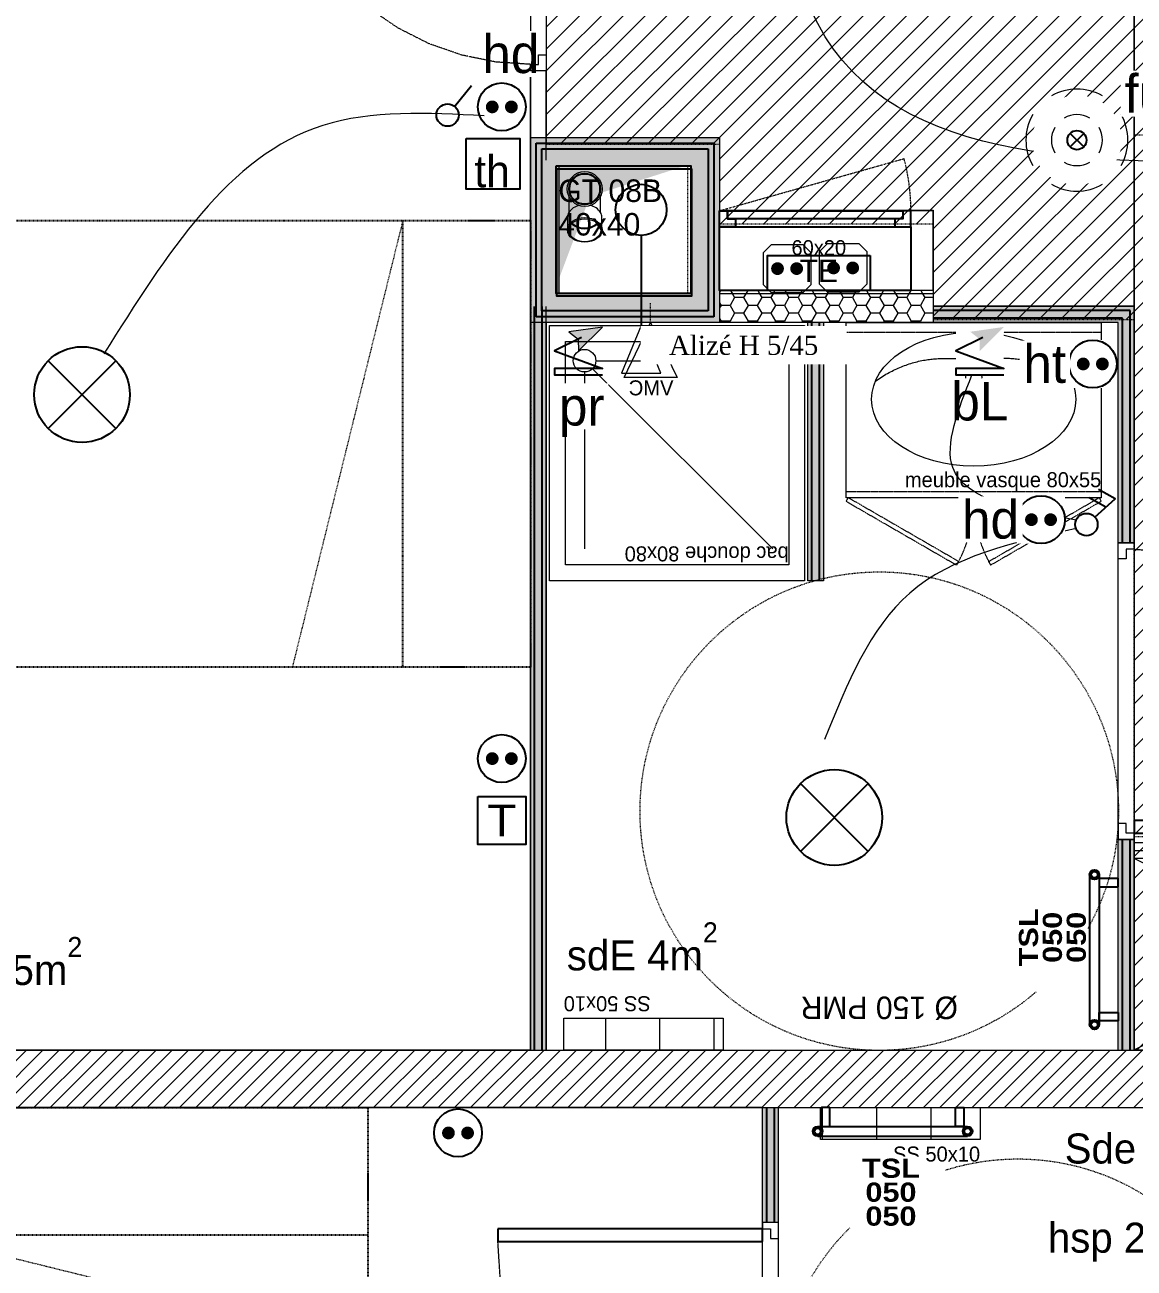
# Model space of a CAD drawing. Header units: centimetres. Extents: x 2191 to 12545, y -680 to 18662.
# Drawn here: x 7943.9 to 8291.7, y 8823.2 to 9212.9 of the extents above; entities that cross this region are included whole.
import ezdxf

# ---------------------------------------------------------------- set-up
doc = ezdxf.new("R2010")
doc.units = ezdxf.units.CM
for name, pattern in [('ISO-03', [1.5, 0.6, -0.9]), ('Style de ligne -1', [0.41664, 0.20828, -0.20836]), ('Style de ligne -11', [0.347222, 0.20828, -0.138942]), ('Style de ligne -13', [0.147638, 0.098425, -0.049213]), ('Style de ligne -18', [0.164042, 0.054681, -0.109361]), ('Style de ligne -5', [0.20828, 0.069425, -0.138855]), ('VW-01', [0.41656, 0.20828, -0.20828])]:
    doc.linetypes.add(name, pattern=pattern)
for name, color, linetype in [('B BATI-équipement-sanitaires', 252, 'Continuous'), ('B faience', 252, 'Style de ligne -11'), ('B Faux plafonds', 252, 'Continuous'), ('B Faux plafonds_Hatch', 252, 'Continuous'), ('B GÈnÈral_Hatch', 252, 'Continuous'), ('B Général', 252, 'Continuous'), ('C ANNOTATIONS-PMR', 252, 'Style de ligne -5'), ('C ANNOTATIONS-prestations', 252, 'Continuous'), ('C ANNOTATIONS-texte', 252, 'Continuous'), ('C ANNOTATIONS-textes-numérotation gaine', 252, 'ISO-03'), ('D SURFACES-shab', 252, 'Continuous'), ('F REMPLISSAGE-TE', 252, 'Continuous'), ('F REMPLISSAGE-TE_Hatch', 252, 'Continuous'), ('F REMPLISSAGE-vert clair', 252, 'Continuous'), ('F REMPLISSAGE-vert foncé', 252, 'Continuous'), ('prlm-CHAUFF-CONV', 20, 'Continuous'), ('prlm-EAU-CHU', 42, 'Continuous'), ('prlm-EAU-EUEV', 25, 'Continuous'), ('prlm-GT', 242, 'Continuous'), ('prlm-VMC', 93, 'Continuous')]:
    doc.layers.add(name, color=color, linetype=linetype)
for name, color, linetype, lineweight in [('F REMPLISSAGE-vert clair_Hatch', 7, 'Continuous', 5), ('F REMPLISSAGE-vert foncÈ_Hatch', 7, 'Continuous', 5), ('prlm-ELEC-CFA', 1, 'Continuous', 25), ('prlm-ELEC-CFO', 1, 'Continuous', 25), ('prlm-ELEC-SSI', 6, 'Continuous', 25)]:
    doc.layers.add(name, color=color, linetype=linetype, lineweight=lineweight)
doc.styles.add('Eurostile', font='Eurosti.TTF')
doc.styles.add('Eurostile (italic)', font='Eurostib.TTF')
doc.styles.add('prlm-chauff-rad', font='ariblk.ttf', dxfattribs={"height": 12})
doc.styles.add('prlm-elec-cfo', font='comic.ttf', dxfattribs={"height": 12})
doc.styles.add('prlm-elec-ssi', font='comic.ttf', dxfattribs={"height": 12})
doc.styles.add('prlm-vmc', font='pala.ttf', dxfattribs={"height": 14})
doc.styles.get("Standard").update_dxf_attribs({"font": 'isocp.shx', "height": 15})
pattern_1 = [(180, (8224.6474, 9370.9794), (-4.261364, -2.4603), [2.84091, -5.68182]), (300, (8224.6474, 9370.9794), (4.261364, -2.4603), [2.84091, -5.68182]), (240, (8221.8065, 9366.0588), (-9e-09, -4.9206), [2.84091, -5.68182])]

# ---------------------------------------------------------------- blocks, each defined once
blk = doc.blocks.new('Groupe-151-1')
at = {"layer": 'B Général', "color": 7, "linetype": 'VW-01', "lineweight": 5, "flags": 128}
blk.add_lwpolyline([(8742.48, 4359.56), (8782.79, 4359.56), (8782.79, 4319.59), (8742.48, 4319.59)], close=True, dxfattribs=at)
at = {"layer": 'C ANNOTATIONS-textes-numérotation gaine', "color": 7, "insert": (8742.24, 4355.39), "char_height": 7.059, "width": 56.9358, "attachment_point": 1, "line_spacing_factor": 0.894142, "style": 'Eurostile'}
blk.add_mtext('GT 08B\\P40x40', dxfattribs=at)
blk = doc.blocks.new('xi.eu')
at = {"layer": 'prlm-EAU-EUEV', "linetype": 'ByBlock', "lineweight": -2}
h = blk.add_hatch(color=0, dxfattribs=at)
edge = h.paths.add_edge_path()
edge.add_arc((0, 0), 5, 0, 360)
at = {"layer": 'prlm-EAU-EUEV', "color": 0, "linetype": 'ByBlock', "lineweight": 5}
blk.add_circle((0, 0), 5, dxfattribs=at)
blk = doc.blocks.new('xi.be')
at = {"layer": 'prlm-VMC', "color": 0, "linetype": 'ByBlock', "lineweight": 5, "flags": 128}
blk.add_lwpolyline([(-6.17, -15), (6.17, -15), (0, 0)], close=True, dxfattribs=at)
at = {"layer": 'prlm-VMC', "color": 0, "linetype": 'ByBlock', "lineweight": 5}
blk.add_solid([(0, -1), (5.17, -14), (-5.17, -14), (0, -1)], dxfattribs=at)
blk = doc.blocks.new('xi.cee1')
at = {"layer": 'prlm-EAU-CHU', "color": 0, "lineweight": 13}
for p, q in [((7.43, 5), (2.17, 5)), ((12.09, 5.34), (8.77, 5.34)), ((2.17, -5), (7.43, -5)), ((8.77, -5.34), (12.09, -5.34))]:
    blk.add_line(p, q, dxfattribs=at)
for radius in [5.45, 4.69]:
    blk.add_circle((0, 0), radius, dxfattribs=at)
for centre, radius, start, end in [((10.09, 0.78), 4.99, 122.4397, 169.5051), ((8.79, 2.49), 2.86, 90.508, 118.9381), ((6.35, 0), 5.87, 317.8112, 42.1667), ((6.14, 0), 6.3, 318.9248, 41.0752), ((10.09, -0.78), 4.99, 190.4949, 237.5603), ((8.79, -2.49), 2.86, 241.0619, 269.492)]:
    blk.add_arc(centre, radius, start, end, dxfattribs=at)
for centre, major_axis, ratio in [((12.84, 0), (0, -5.44), 0.708306), ((12.94, 0), (0, -5.05), 0.707331)]:
    blk.add_ellipse(centre, major_axis=major_axis, ratio=ratio, dxfattribs=at)
blk = doc.blocks.new('xi.PC')
at = {"color": 0, "lineweight": 5}
blk.add_wipeout([(-7.5, -7.5), (7.5, -7.5), (7.5, 7.5), (-7.5, 7.5)], dxfattribs=at).dxf.layer = 'prlm-ELEC-CFO'
at = {"layer": 'prlm-ELEC-CFO', "color": 0, "linetype": 'ByBlock', "lineweight": 5, "const_width": 2}
for points in [[(-4, 0, 1), (-2, 0, 1)], [(2, 0, 1), (4, 0, 1)]]:
    blk.add_lwpolyline(points, format="xyb", close=True, dxfattribs=at)
at = {"layer": 'prlm-ELEC-CFO', "color": 0, "linetype": 'ByBlock', "lineweight": -2}
blk.add_circle((0, 0), 7.5, dxfattribs=at)
blk = doc.blocks.new('xi.PTCE')
at = {"layer": 'prlm-ELEC-CFO', "color": 0}
for points in [[(-10.61, 10.61), (10.61, -10.61)], [(10.61, 10.61), (-10.61, -10.61)]]:
    blk.add_lwpolyline(points, dxfattribs=at)
at = {"layer": 'prlm-ELEC-CFO', "color": 0, "linetype": 'ByBlock'}
blk.add_circle((0, 0), 15, dxfattribs=at)
blk = doc.blocks.new('xi.TEL')
at = {"layer": 'prlm-ELEC-CFA', "color": 0, "linetype": 'ByBlock', "lineweight": -2, "flags": 128}
blk.add_lwpolyline([(-7.5, 7.5), (7.5, 7.5), (7.5, -7.5), (-7.5, -7.5)], close=True, dxfattribs=at)
at = {"layer": 'prlm-ELEC-CFA', "color": 0, "linetype": 'ByBlock', "insert": (0, 0), "char_height": 10, "width": 11.36, "attachment_point": 5}
blk.add_mtext('{\\fVerdana|b0|i0|c0|p34;T}', dxfattribs=at)
blk = doc.blocks.new('xi.BL')
at = {"color": 0, "lineweight": 5}
blk.add_wipeout([(-7.5, -7.5), (7.5, -7.5), (7.5, 7.5), (-7.5, 7.5)], dxfattribs=at).dxf.layer = 'prlm-ELEC-CFO'
at = {"layer": 'prlm-ELEC-CFO', "lineweight": 5}
blk.add_hatch(color=0, dxfattribs=at).paths.add_polyline_path([(-3, 6), (-0.1, 3.7), (0, 0), (7.5, 7.5)])
at = {"layer": 'prlm-ELEC-CFO', "color": 0}
blk.add_lwpolyline([(0.95, 4.23), (-7.5, 0), (7.5, -5.5), (-7.5, -5.5), (-7.5, -7.5), (7.5, -7.5)], dxfattribs=at)
blk = doc.blocks.new('xi.DA')
at = {"layer": 'prlm-ELEC-CFO', "color": 0}
for points in [[(4.05, 1.39), (-1.17, 4.34)], [(0.61, -1.67), (7.04, 4.05), (1.81, 7.01)]]:
    blk.add_lwpolyline(points, dxfattribs=at)
blk.add_circle((-2, -4), 3.5, dxfattribs=at)
blk = doc.blocks.new('xi.PCHD')
at = {"color": 0, "lineweight": 5}
blk.add_wipeout([(-7.5, -7.5), (7.5, -7.5), (7.5, 7.5), (-7.5, 7.5)], dxfattribs=at).dxf.layer = 'prlm-ELEC-CFO'
at = {"layer": 'prlm-ELEC-CFO', "color": 0, "linetype": 'ByBlock', "lineweight": 5, "const_width": 2}
for points in [[(-4, 0, 1), (-2, 0, 1)], [(2, 0, 1), (4, 0, 1)]]:
    blk.add_lwpolyline(points, format="xyb", close=True, dxfattribs=at)
at = {"layer": 'prlm-ELEC-CFO', "color": 0, "linetype": 'ByBlock', "lineweight": -2}
blk.add_circle((0, 0), 7.5, dxfattribs=at)
blk = doc.blocks.new('xi.PCHT')
at = {"color": 0, "lineweight": 5}
blk.add_wipeout([(-7.5, -7.5), (7.5, -7.5), (7.5, 7.5), (-7.5, 7.5)], dxfattribs=at).dxf.layer = 'prlm-ELEC-CFO'
at = {"layer": 'prlm-ELEC-CFO', "color": 0, "linetype": 'ByBlock', "lineweight": 5, "const_width": 2}
for points in [[(-4, 0, 1), (-2, 0, 1)], [(2, 0, 1), (4, 0, 1)]]:
    blk.add_lwpolyline(points, format="xyb", close=True, dxfattribs=at)
at = {"layer": 'prlm-ELEC-CFO', "color": 0, "linetype": 'ByBlock', "lineweight": -2}
blk.add_circle((0, 0), 7.5, dxfattribs=at)
blk = doc.blocks.new('xi.FUM')
at = {"color": 0}
blk.add_wipeout([(-10.61, -10.61), (-15, 0), (-10.61, 10.61), (0, 15), (10.61, 10.61), (15, 0), (10.61, -10.61), (0, -15)], dxfattribs=at).dxf.layer = 'prlm-ELEC-SSI'
at = {"layer": 'prlm-ELEC-SSI', "color": 0}
for points in [[(-2.12, 2.12), (2.12, -2.12)], [(2.12, 2.12), (-2.12, -2.12)]]:
    blk.add_lwpolyline(points, dxfattribs=at)
blk.add_circle((0, 0), 3, dxfattribs=at)
at = {"layer": 'prlm-ELEC-SSI', "color": 0, "lineweight": 13}
for radius, start, end in [(16, 60, 120), (16, 150, 210), (8, 60, 120), (16, 330, 30), (8, 150, 210), (8, 330, 30), (8, 240, 300), (16, 240, 300)]:
    blk.add_arc((0, 0), radius, start, end, dxfattribs=at)
blk = doc.blocks.new('xi.PCGTL')
at = {"layer": 'prlm-ELEC-CFO', "color": 0, "lineweight": 0}
blk.add_lwpolyline([(-7.5, -5), (-5, -7.5), (5, -7.5), (7.5, -5), (7.5, 5), (5, 7.5), (-5, 7.5), (-7.5, 5)], close=True, dxfattribs=at)
at = {"layer": 'prlm-ELEC-CFO', "color": 0, "linetype": 'ByBlock', "lineweight": 5, "const_width": 2}
for points in [[(-4, 0, 1), (-2, 0, 1)], [(2, 0, 1), (4, 0, 1)]]:
    blk.add_lwpolyline(points, format="xyb", close=True, dxfattribs=at)
blk = doc.blocks.new('xi.PR')
at = {"layer": 'prlm-ELEC-CFO', "lineweight": 5}
blk.add_hatch(color=0, dxfattribs=at).paths.add_polyline_path([(-3, 6), (-0.1, 3.7), (0, 0), (7.5, 7.5)])
at = {"layer": 'prlm-ELEC-CFO', "color": 0}
blk.add_lwpolyline([(0.95, 4.23), (-7.5, 0), (7.5, -5.5), (-7.5, -5.5), (-7.5, -7.5), (7.5, -7.5)], dxfattribs=at)
at = {"layer": 'prlm-ELEC-CFO', "color": 0, "lineweight": 5, "flags": 128}
blk.add_lwpolyline([(-3, 6), (-0.1, 3.7), (0, 0), (7.5, 7.5)], close=True, dxfattribs=at)
blk = doc.blocks.new('xi.TSL-050-050')
at = {"layer": 'prlm-CHAUFF-CONV', "linetype": 'ByBlock', "lineweight": -2}
h = blk.add_hatch(color=0, dxfattribs=at)
edge = h.paths.add_edge_path()
edge.add_arc((-23.5, 7.5), 1.5, 0, 360)
edge = h.paths.add_edge_path(flags=17)
edge.add_arc((-23.5, 7.5), 1, 0, 360)
edge = h.paths.add_edge_path()
edge.add_arc((23.5, 7.5), 1.5, 0, 360)
edge = h.paths.add_edge_path(flags=17)
edge.add_arc((23.5, 7.5), 1, 0, 360)
at = {"layer": 'prlm-CHAUFF-CONV', "color": 0, "linetype": 'ByBlock', "lineweight": -2, "flags": 128}
for points in [[(23.5, 9), (-23.5, 9)], [(23.5, 6), (-23.5, 6)]]:
    blk.add_lwpolyline(points, dxfattribs=at)
at = {"layer": 'prlm-CHAUFF-CONV', "color": 0, "linetype": 'ByBlock', "lineweight": -2}
for points in [[(-19.73, 0), (-22.27, 0), (-22.27, 6), (-19.73, 6)], [(19.73, 0), (22.27, 0), (22.27, 6), (19.73, 6)]]:
    blk.add_lwpolyline(points, close=True, dxfattribs=at)
for centre, radius in [((-23.5, 7.5), 1.5), ((-23.5, 7.5), 1), ((23.5, 7.5), 1.5), ((23.5, 7.5), 1)]:
    blk.add_circle(centre, radius, dxfattribs=at)
blk = doc.blocks.new('xi.SA')
at = {"layer": 'prlm-ELEC-CFO', "color": 0}
blk.add_lwpolyline([(0.2, -1.28), (5.5, 5.28)], dxfattribs=at)
blk.add_circle((-2, -4), 3.5, dxfattribs=at)
blk = doc.blocks.new('Groupe-128-1')
at = {"layer": 'B Général', "color": 7, "linetype": 'Continuous', "lineweight": 5}
for centre, major_axis, ratio in [((0, -24.07), (32, 0), 0.65625), ((0, -6.97), (1.5, 0), 1), ((0, -17.15), (2.5, 0), 1)]:
    blk.add_ellipse(centre, major_axis=major_axis, ratio=ratio, dxfattribs=at)
for points in [[(-30.82, -18.37), (-20.7, -11.37), (-9.74, -11.32), (-4.71, -11.3), (0, -11.3)], [(30.82, -18.37), (20.7, -11.37), (9.74, -11.32), (4.71, -11.3), (0, -11.3)]]:
    blk.add_open_spline(points, degree=2, knots=[0, 0, 0, 1, 1, 2, 2, 2], dxfattribs=at)
blk.add_open_spline([(-30.45, -17.59), (-30.5, -17.61), (-30.55, -17.64)], degree=2, dxfattribs=at)
blk = doc.blocks.new('meuble vasque 80x60')
at = {"layer": 'B BATI-équipement-sanitaires', "color": 7, "linetype": 'Style de ligne -13', "lineweight": 5, "flags": 128}
for points in [[(-40, -3.07), (40, -3.07), (40, -53.07), (-40, -53.07)], [(-40, -56.07), (-5.36, -76.07), (-4.71, -74.94), (-39.35, -54.94)], [(40, -56.07), (5.36, -76.07), (4.71, -74.94), (39.35, -54.94)]]:
    blk.add_lwpolyline(points, close=True, dxfattribs=at)
at = {"layer": 'B BATI-équipement-sanitaires', "color": 7, "linetype": 'Style de ligne -13', "lineweight": 5}
for centre, start, end in [((-40, -56.07), 330, 0), ((40, -56.07), 180, 210)]:
    blk.add_arc(centre, 40, start, end, dxfattribs=at)
at = {"layer": 'B Général', "lineweight": 5, "flags": 128}
blk.add_lwpolyline([(-40, 0), (40, 0), (40, -55), (-40, -55)], close=True, dxfattribs=at)
at = {"layer": 'B Général', "color": 7}
blk.add_blockref('Groupe-128-1', (0, 0), dxfattribs=at)
at = {"layer": 'C ANNOTATIONS-prestations', "insert": (40, -53.07), "char_height": 4.706, "width": 80, "attachment_point": 9, "line_spacing_factor": 0.894142, "style": 'Eurostile'}
blk.add_mtext('meuble vasque 80x55', dxfattribs=at)
blk = doc.blocks.new('Placard 60.120')
at = {"layer": 'B Général', "color": 7, "linetype": 'Continuous', "lineweight": 5}
for p, q in [((60, 29.81), (-60, -30.19)), ((-60, 29.81), (60, -30.19))]:
    blk.add_line(p, q, dxfattribs=at)
at = {"layer": 'B Général', "color": 7, "linetype": 'Continuous', "lineweight": 5, "flags": 128}
blk.add_lwpolyline([(60, -30.19), (60, 29.81), (-60, 29.81), (-60, -30.19)], dxfattribs=at)
at = {"layer": 'B Général', "color": 252, "linetype": 'Continuous', "lineweight": 5, "true_color": 0x888888, "flags": 128}
blk.add_lwpolyline([(60, -30.19), (60, -35.19), (-60, -35.19), (-60, -30.19)], close=True, dxfattribs=at)
at = {"layer": 'B Général', "color": 7, "linetype": 'Continuous', "lineweight": 5, "flags": 128}
for points in [[(60, -30.19), (60, -32.69), (-2.5, -32.69), (-2.5, -30.19)], [(2.5, -32.69), (2.5, -35.19), (-60, -35.19), (-60, -32.69)]]:
    blk.add_lwpolyline(points, close=True, dxfattribs=at)
at = {"layer": 'B Général', "color": 7, "insert": (-56.76, 22.1), "char_height": 7.059, "attachment_point": 1, "line_spacing_factor": 0.894142, "style": 'Eurostile'}
blk.add_mtext('PL', dxfattribs=at)
at = {"layer": 'C ANNOTATIONS-prestations', "insert": (-56.76, 9.4), "char_height": 4.706, "attachment_point": 4, "line_spacing_factor": 0.894142, "style": 'Eurostile'}
blk.add_mtext('60*120', dxfattribs=at)
blk = doc.blocks.new('Groupe-129-1')
at = {"layer": 'B Général', "flags": 128}
for points in [[(-31.46, -5.77), (-31.46, -0.77), (-28.96, -0.77), (-28.96, -3.27), (-26.46, -3.27), (-26.46, -5.77)], [(26.04, -0.77), (26.04, -3.27), (-28.96, -3.27), (-28.96, -0.77)], [(28.54, -5.77), (28.54, -0.77), (26.04, -0.77), (26.04, -3.27), (23.54, -3.27), (23.54, -5.77)]]:
    blk.add_lwpolyline(points, close=True, dxfattribs=at)
blk = doc.blocks.new('TE')
at = {"layer": 'B Général', "color": 7, "linetype": 'Style de ligne -5', "lineweight": 5}
blk.add_line((-31.46, -0.77), (26.39, 15.56), dxfattribs=at)
at = {"layer": 'B Général', "flags": 128}
blk.add_lwpolyline([(28.54, -5.77), (28.54, -25.77), (-31.46, -25.77), (-31.46, -5.77)], close=True, dxfattribs=at)
at = {"layer": 'B Général', "color": 7, "flags": 128}
blk.add_lwpolyline([(15.79, -14.77), (15.79, -25.77), (-16.46, -25.77), (-16.46, -14.77)], close=True, dxfattribs=at)
at = {"layer": 'B Général', "color": 7, "linetype": 'Style de ligne -5', "lineweight": 5}
blk.add_arc((-34.54, -0.77), 63.08, 359.9968, 14.9984, dxfattribs=at)
at = {"layer": 'B Général', "color": 7}
blk.add_blockref('Groupe-129-1', (0, 0), dxfattribs=at)
at = {"layer": 'B Général', "insert": (-0.34, -16.07), "char_height": 7.059, "width": 32.25, "attachment_point": 2, "line_spacing_factor": 0.894142, "style": 'Eurostile'}
blk.add_mtext('TE ', dxfattribs=at)
at = {"layer": 'C ANNOTATIONS-prestations', "insert": (-0.34, -14.77), "char_height": 4.706, "width": 32.25, "attachment_point": 8, "line_spacing_factor": 0.894142, "style": 'Eurostile'}
blk.add_mtext('60x20', dxfattribs=at)
blk = doc.blocks.new('Sèche-serviette')
at = {"layer": 'B GÈnÈral_Hatch', "linetype": 'Continuous', "lineweight": 5, "true_color": 0x444444}
h = blk.add_hatch(dxfattribs=at)
h.set_pattern_fill('H_BARDAGE V 150', color=250, style=0, pattern_type=2)
h.set_pattern_definition([(90, (0, 3.493), (17, 0), [])])
h.paths.add_polyline_path([(-25, 8.4925), (25, 8.4925), (25, -1.5075), (-25, -1.5075)])
at = {"layer": 'B Général', "color": 7, "linetype": 'Continuous', "lineweight": 5, "flags": 128}
blk.add_lwpolyline([(-25, 8.4925), (25, 8.4925), (25, -1.5075), (-25, -1.5075)], close=True, dxfattribs=at)
at = {"layer": 'C ANNOTATIONS-prestations', "insert": (25, -8.4925), "char_height": 4.706, "width": 50, "attachment_point": 9, "line_spacing_factor": 0.894142, "style": 'Eurostile'}
blk.add_mtext('SS 50x10', dxfattribs=at)
blk = doc.blocks.new('VMC')
at = {"layer": 'B Général', "color": 7, "linetype": 'Style de ligne -1', "lineweight": 13}
blk.add_line((0, 10.77), (0, 17), dxfattribs=at)
at = {"layer": 'B Général', "color": 250, "linetype": 'Continuous', "lineweight": 5, "true_color": 0x444444, "flags": 128}
blk.add_lwpolyline([(0, 10.77), (-8.34, -6.52), (8.34, -6.52)], close=True, dxfattribs=at)
at = {"layer": 'C ANNOTATIONS-prestations', "insert": (-7.15, -7.39), "char_height": 4.706, "attachment_point": 1, "line_spacing_factor": 0.894142, "style": 'Eurostile'}
blk.add_mtext('VMC', dxfattribs=at)
blk = doc.blocks.new('Bac douche 80.80')
at = {"layer": 'B faience', "lineweight": 18, "flags": 128}
blk.add_lwpolyline([(-41, -40), (40, -40), (40, 41)], dxfattribs=at)
at = {"layer": 'B Général', "color": 7, "linetype": 'Continuous', "lineweight": 5}
for p, q in [((25.5, -25.5), (-31, 31)), ((28, -24.46), (28, 31)), ((24.46, -28), (-31, -28))]:
    blk.add_line(p, q, dxfattribs=at)
at = {"layer": 'B Général', "color": 7, "linetype": 'Continuous', "lineweight": 5, "flags": 128}
for points in [[(-41, 41), (39, 41), (39, -39), (-41, -39)], [(-36, 36), (34, 36), (34, -34), (-36, -34)]]:
    blk.add_lwpolyline(points, close=True, dxfattribs=at)
at = {"layer": 'B Général', "color": 7, "linetype": 'Continuous', "lineweight": 5}
blk.add_circle((28, -28), 3.54, dxfattribs=at)
at = {"layer": 'C ANNOTATIONS-prestations', "color": 7, "insert": (-36, 32.51), "char_height": 4.706, "width": 70, "attachment_point": 4, "line_spacing_factor": 0.894142, "style": 'Eurostile'}
blk.add_mtext('bac douche 80x80', dxfattribs=at)
blk = doc.blocks.new('Rond 150_PMR')
at = {"layer": 'B Général', "color": 154, "linetype": 'VW-01', "lineweight": 5, "true_color": 0x0053a6}
blk.add_circle((0, 0), 75, dxfattribs=at)
at = {"layer": 'B Général', "color": 154, "true_color": 0x0053a6, "insert": (-61.5, 0), "char_height": 7.059, "attachment_point": 5, "rotation": 90, "line_spacing_factor": 0.894142, "style": 'Eurostile (italic)'}
blk.add_mtext('Ø 150 PMR', dxfattribs=at)
blk = doc.blocks.new('Groupe-134-1')
at = {"layer": 'B Général', "color": 7, "linetype": 'VW-01', "lineweight": 5}
blk.add_line((70, -99.99), (-70, -65.35), dxfattribs=at)
at = {"layer": 'B Général', "linetype": 'VW-01', "flags": 128}
for points in [[(-70, 50), (70, 50), (70, -140), (-70, -140)], [(-70, -99.99), (70, -99.99), (70, -140), (-70, -140)]]:
    blk.add_lwpolyline(points, close=True, dxfattribs=at)
blk = doc.blocks.new('Groupe-127-1')
at = {"layer": 'B Général', "color": 7, "linetype": 'VW-01', "lineweight": 5}
blk.add_line((70, -114.99), (-70, -80.35), dxfattribs=at)
at = {"layer": 'B Général', "linetype": 'VW-01', "flags": 128}
for points in [[(-70, 35), (70, 35), (70, -155), (-70, -155)], [(-70, -114.99), (70, -114.99), (70, -155), (-70, -155)]]:
    blk.add_lwpolyline(points, close=True, dxfattribs=at)

msp = doc.modelspace()

# ---------------------------------------------------------------- hatches: boundary and pattern name
at = {"layer": 'B Faux plafonds_Hatch', "linetype": 'Continuous', "lineweight": 5, "true_color": 0xaaaaaa}
h = msp.add_hatch(dxfattribs=at)
h.set_pattern_fill('F_P__SOFFITE', color=253, style=0, pattern_type=2)
h.set_pattern_definition([(45, (8117.074, 9290.181), (-3.52778, 3.30729), [])])
h.paths.add_polyline_path([(8137.53, 9301.49), (8137.53, 9301.49), (8107.37, 9301.49), (8107.38, 9175.49), (8161.68, 9175.49), (8161.68, 9150.51), (8228.68, 9150.51), (8228.68, 9120.5), (8291.69, 9120.5), (8291.69, 8891.51), (8411.69, 8891.51), (8411.69, 9372.11), (8266.69, 9372.11), (8266.68, 9301.49)])
at = {"layer": 'B GÈnÈral_Hatch', "linetype": 'Continuous', "lineweight": 5}
h = msp.add_hatch(dxfattribs=at)
h.set_pattern_fill('PSE', angle=180, style=0, pattern_type=2)
h.set_pattern_definition(pattern_1)
h.paths.add_polyline_path([(8228.68, 9129.61), (8228.68, 9119.61), (8161.68, 9119.61), (8161.68, 9129.61)])
h = msp.add_hatch(dxfattribs=at)
h.set_pattern_fill('50_BETON', style=0, pattern_type=2)
h.set_pattern_definition([(45, (-631.1073, 4809.0284), (2.4253472, -2.6458333), [])])
h.paths.add_polyline_path([(8411.69, 8873.51), (8411.69, 8891.51), (7811.38, 8891.51), (7811.38, 8873.51)])
at = {"layer": 'F REMPLISSAGE-TE_Hatch', "linetype": 'Continuous', "lineweight": 5}
h = msp.add_hatch(dxfattribs=at)
h.set_pattern_fill('PSE', angle=180, style=0, pattern_type=2)
h.set_pattern_definition(pattern_1)
h.paths.add_polyline_path([(8228.68, 9128.61), (8228.68, 9129.61), (8161.68, 9129.61), (8161.68, 9128.61)])
h = msp.add_hatch(dxfattribs=at)
h.set_pattern_fill('PSE', angle=180, style=0, pattern_type=2)
h.set_pattern_definition(pattern_1)
h.paths.add_polyline_path([(8228.68, 9119.61), (8228.68, 9128.61), (8161.68, 9128.61), (8161.68, 9119.61)])

# ---------------------------------------------------------------- linework, layer by layer
at = {"layer": 'B Faux plafonds', "linetype": 'VW-01', "lineweight": 5, "flags": 128}
msp.add_lwpolyline([(8137.53, 9301.49), (8137.53, 9301.49), (8107.37, 9301.49), (8107.38, 9175.49), (8161.68, 9175.49), (8161.68, 9150.51), (8228.68, 9150.51), (8228.68, 9120.5), (8291.69, 9120.5), (8291.69, 8891.51), (8411.69, 8891.51), (8411.69, 9372.11), (8266.69, 9372.11), (8266.68, 9301.49)], close=True, dxfattribs=at)
at = {"layer": 'B GÈnÈral_Hatch', "color": 9, "linetype": 'Continuous', "true_color": 0xc0dcc0}
for points in [[(8111.38, 9128.61), (8102.38, 9119.61), (8111.38, 9168.59), (8102.38, 9177.59)], [(8111.38, 9168.59), (8102.38, 9177.59), (8152.68, 9168.59), (8161.68, 9177.59)], [(8152.68, 9168.59), (8161.68, 9177.59), (8152.68, 9128.61), (8161.68, 9119.61)], [(8152.68, 9128.61), (8161.68, 9119.61), (8111.38, 9128.61), (8102.38, 9119.61)], [(8107.38, 8891.51), (8102.38, 8891.51), (8107.38, 9124.61), (8102.38, 9124.61)], [(8291.69, 9124.61), (8286.69, 9119.61), (8228.68, 9124.61), (8228.68, 9119.61)], [(8291.69, 9050.51), (8286.69, 9050.51), (8291.69, 9124.61), (8286.69, 9119.61)], [(8194.38, 9038.61), (8189.38, 9038.61), (8194.38, 9119.61), (8189.38, 9119.61)], [(8291.69, 8891.51), (8286.69, 8891.51), (8291.69, 8957.51), (8286.69, 8957.51)], [(8180.19, 8837.53), (8175.19, 8837.53), (8180.19, 8873.51), (8175.19, 8873.51)]]:
    msp.add_solid(points, dxfattribs=at)
at = {"layer": 'B GÈnÈral_Hatch', "color": 254, "linetype": 'Continuous', "true_color": 0xd6d6d6}
msp.add_solid([(8121.07, 9159.12), (8150.68, 9168.59), (8110.38, 9130.72), (8110.38, 9168.59)], dxfattribs=at)
at = {"layer": 'B Général', "linetype": 'Style de ligne -18', "lineweight": 5}
for p, q in [((8060.88, 9211.88), (8051.85, 9218.05)), ((8070.61, 9206.96), (8060.88, 9211.88)), ((8080.9, 9203.39), (8070.61, 9206.96)), ((8291.69, 9048.51), (8302.52, 9047.78)), ((8092.9, 8820.43), (8092.19, 8831.53))]:
    msp.add_line(p, q, dxfattribs=at)
at = {"layer": 'B Général', "color": 7, "linetype": 'Continuous', "lineweight": 13}
for p, q in [((8102.38, 9170.49), (8102.38, 9198.49)), ((8107.38, 9170.49), (8107.38, 9198.49)), ((8102.38, 9119.61), (8102.38, 9177.59)), ((8102.38, 9177.59), (8161.68, 9177.59)), ((8161.68, 9177.59), (8161.68, 9119.61)), ((8111.38, 9128.61), (8111.38, 9168.59)), ((8111.38, 9168.59), (8152.68, 9168.59)), ((8152.68, 9168.59), (8152.68, 9128.61)), ((8152.68, 9128.61), (8111.38, 9128.61)), ((8161.68, 9129.61), (8161.68, 9119.61)), ((8228.68, 9129.61), (8161.68, 9129.61)), ((8228.68, 9129.61), (8228.68, 9119.61)), ((8161.68, 9119.61), (8102.38, 9119.61)), ((8228.68, 9119.61), (8161.68, 9119.61))]:
    msp.add_line(p, q, dxfattribs=at)
at = {"layer": 'B Général', "color": 7, "linetype": 'Continuous', "lineweight": 5}
for p, q in [((8107.38, 9198.49), (8102.38, 9198.49)), ((8102.38, 9170.49), (8102.38, 9198.49)), ((8107.38, 9170.49), (8107.38, 9198.49)), ((8228.68, 9154.61), (8221.68, 9154.61)), ((8221.68, 9129.61), (8221.68, 9154.61)), ((8228.68, 9129.61), (8228.68, 9154.61)), ((8289.19, 8962.51), (8286.69, 8962.51)), ((8286.69, 8962.51), (8286.69, 8957.51)), ((8289.19, 8959.51), (8289.19, 8962.51)), ((8291.69, 8959.51), (8289.19, 8959.51)), ((8291.69, 8957.51), (8291.69, 8959.51)), ((8286.69, 8957.51), (8291.69, 8957.51)), ((7821.38, 8891.51), (8411.69, 8891.51)), ((7821.38, 8873.51), (8411.69, 8873.51)), ((8175.19, 8837.53), (8175.19, 8835.53)), ((8180.19, 8837.53), (8175.19, 8837.53)), ((8175.19, 8835.53), (8177.69, 8835.53)), ((8177.69, 8835.53), (8177.69, 8832.53)), ((8180.19, 8832.53), (8180.19, 8837.53)), ((8177.69, 8832.53), (8180.19, 8832.53))]:
    msp.add_line(p, q, dxfattribs=at)
at = {"layer": 'B Général', "color": 98, "linetype": 'Continuous', "lineweight": 13, "true_color": 0x004400}
for p, q in [((8102.38, 8891.51), (8102.38, 9124.61)), ((8107.38, 8891.51), (8107.38, 9124.61)), ((8291.69, 9124.61), (8228.68, 9124.61)), ((8291.69, 9050.51), (8291.69, 9124.61)), ((8189.38, 9038.61), (8189.38, 9119.61)), ((8194.38, 9038.61), (8194.38, 9119.61)), ((8286.69, 9119.61), (8228.68, 9119.61)), ((8286.69, 9050.51), (8286.69, 9119.61)), ((8291.69, 9050.51), (8286.69, 9050.51)), ((8291.69, 8957.51), (8286.69, 8957.51)), ((8286.69, 8891.51), (8286.69, 8957.51)), ((8291.69, 8891.51), (8291.69, 8957.51)), ((8175.19, 8837.53), (8175.19, 8873.51)), ((8180.19, 8837.53), (8180.19, 8873.51)), ((8180.19, 8837.53), (8175.19, 8837.53))]:
    msp.add_line(p, q, dxfattribs=at)
at = {"layer": 'B Général'}
for p, q in [((8374.69, 8963.51), (8291.69, 8963.51)), ((8291.69, 8963.51), (8291.69, 8959.51)), ((8291.69, 8959.51), (8374.69, 8959.51)), ((8175.19, 8835.53), (8092.19, 8835.53)), ((8092.19, 8835.53), (8092.19, 8831.53)), ((8175.19, 8831.53), (8175.19, 8835.53)), ((8092.19, 8831.53), (8175.19, 8831.53))]:
    msp.add_line(p, q, dxfattribs=at)
at = {"layer": 'B Général', "color": 7, "linetype": 'Continuous', "lineweight": 18}
for p, q in [((7821.38, 8891.51), (8411.69, 8891.51)), ((7821.38, 8873.51), (8411.69, 8873.51))]:
    msp.add_line(p, q, dxfattribs=at)
at = {"layer": 'B Général', "color": 154, "linetype": 'VW-01', "lineweight": 5, "true_color": 0x0053a6, "flags": 128}
msp.add_lwpolyline([(8291.69, 8958.42), (8291.69, 9178.42), (8411.69, 9178.42), (8411.69, 8958.42)], close=True, dxfattribs=at)
at = {"layer": 'B Général', "color": 7, "linetype": 'Continuous', "lineweight": 5, "flags": 128}
msp.add_lwpolyline([(8291.69, 9050.51), (8291.69, 9048.51), (8289.19, 9048.51), (8289.19, 9045.51), (8286.69, 9045.51), (8286.69, 9050.51), (8286.69, 9050.51), (8286.69, 9050.51), (8290.97, 9050.51), (8290.97, 9050.51)], close=True, dxfattribs=at)
at = {"layer": 'D SURFACES-shab', "color": 1, "lineweight": 18, "true_color": 0xff0000, "flags": 128}
for points in [[(7821.38, 9301.47), (8102.38, 9301.47), (8102.38, 8891.51), (7821.38, 8891.51)], [(8261.68, 9238.53), (8261.68, 9301.49), (8107.38, 9301.49), (8107.38, 9177.59), (8161.68, 9177.59), (8161.68, 9154.81), (8228.68, 9154.81), (8228.68, 9124.81), (8291.69, 9124.81), (8291.69, 9238.53)], [(8291.69, 8891.51), (8411.69, 8891.51), (8411.69, 9238.53), (8291.69, 9238.53)], [(8107.35, 9119.61), (8107.35, 8891.51), (8286.69, 8891.51), (8286.69, 9119.61), (8194.33, 9119.61), (8194.33, 9038.61), (8189.33, 9038.61), (8189.33, 9119.61)], [(8261.69, 8563.51), (8261.69, 8699.81), (8175.19, 8699.81), (8175.19, 8873.51), (7821.38, 8873.51), (7821.38, 8563.51)], [(8180.19, 8873.51), (8411.69, 8873.51), (8411.69, 8704.81), (8180.19, 8704.81)]]:
    msp.add_lwpolyline(points, close=True, dxfattribs=at)
at = {"layer": 'F REMPLISSAGE-TE', "color": 7, "linetype": 'Continuous', "lineweight": 5}
msp.add_line((8228.68, 9128.61), (8161.68, 9128.61), dxfattribs=at)
at = {"layer": 'F REMPLISSAGE-vert clair'}
for p, q in [((8104.18, 9121.41), (8104.18, 9175.79)), ((8104.18, 9175.79), (8159.88, 9175.79)), ((8105.98, 9123.21), (8105.98, 9173.99)), ((8105.98, 9173.99), (8158.08, 9173.99)), ((8158.08, 9173.99), (8158.08, 9123.21)), ((8159.88, 9175.79), (8159.88, 9121.41)), ((8103.68, 8891.51), (8103.68, 9124.61)), ((8158.08, 9123.21), (8105.98, 9123.21)), ((8106.08, 8891.51), (8106.08, 9124.61)), ((8290.39, 9123.31), (8228.68, 9123.31)), ((8290.39, 9050.51), (8290.39, 9123.31)), ((8159.88, 9121.41), (8104.18, 9121.41)), ((8190.68, 9038.61), (8190.68, 9119.61)), ((8193.08, 9038.61), (8193.08, 9119.61)), ((8287.99, 9120.91), (8228.68, 9120.91)), ((8287.99, 9050.51), (8287.99, 9120.91)), ((8287.99, 8891.51), (8287.99, 8957.51)), ((8290.39, 8891.51), (8290.39, 8957.51)), ((8176.49, 8837.53), (8176.49, 8873.51)), ((8178.89, 8837.53), (8178.89, 8873.51))]:
    msp.add_line(p, q, dxfattribs=at)
at = {"layer": 'F REMPLISSAGE-vert clair', "color": 7, "linetype": 'Continuous', "lineweight": 13}
for p, q in [((8111.38, 9128.61), (8111.38, 9168.59)), ((8111.38, 9168.59), (8152.68, 9168.59)), ((8152.68, 9168.59), (8152.68, 9128.61)), ((8152.68, 9128.61), (8111.38, 9128.61))]:
    msp.add_line(p, q, dxfattribs=at)
at = {"layer": 'F REMPLISSAGE-vert clair_Hatch', "color": 9, "linetype": 'Continuous', "true_color": 0xc0dcc0}
for points in [[(8104.18, 9121.41), (8105.98, 9123.21), (8104.18, 9175.79), (8105.98, 9173.99)], [(8104.18, 9175.79), (8105.98, 9173.99), (8159.88, 9175.79), (8158.08, 9173.99)], [(8105.98, 9123.21), (8111.38, 9128.61), (8105.98, 9173.99), (8111.38, 9168.59)], [(8105.98, 9173.99), (8111.38, 9168.59), (8158.08, 9173.99), (8152.68, 9168.59)], [(8158.08, 9173.99), (8152.68, 9168.59), (8158.08, 9123.21), (8152.68, 9128.61)], [(8159.88, 9175.79), (8158.08, 9173.99), (8159.88, 9121.41), (8158.08, 9123.21)], [(8158.08, 9123.21), (8152.68, 9128.61), (8105.98, 9123.21), (8111.38, 9128.61)], [(8103.68, 8891.51), (8106.08, 8891.51), (8103.68, 9124.61), (8106.08, 9124.61)], [(8159.88, 9121.41), (8158.08, 9123.21), (8104.18, 9121.41), (8105.98, 9123.21)], [(8287.99, 9120.91), (8290.39, 9123.31), (8228.68, 9120.91), (8228.68, 9123.31)], [(8287.99, 9050.51), (8290.39, 9050.51), (8287.99, 9120.91), (8290.39, 9123.31)], [(8190.68, 9038.61), (8193.08, 9038.61), (8190.68, 9119.61), (8193.08, 9119.61)], [(8287.99, 8891.51), (8290.39, 8891.51), (8287.99, 8957.51), (8290.39, 8957.51)], [(8176.49, 8837.53), (8178.89, 8837.53), (8176.49, 8873.51), (8178.89, 8873.51)]]:
    msp.add_solid(points, dxfattribs=at)
at = {"layer": 'F REMPLISSAGE-vert foncÈ_Hatch', "color": 54, "linetype": 'Continuous', "true_color": 0x99aa00}
for points in [[(8102.38, 9119.61), (8104.18, 9121.41), (8102.38, 9177.59), (8104.18, 9175.79)], [(8102.38, 9177.59), (8104.18, 9175.79), (8161.68, 9177.59), (8159.88, 9175.79)], [(8161.68, 9177.59), (8159.88, 9175.79), (8161.68, 9119.61), (8159.88, 9121.41)], [(8102.38, 8891.51), (8103.68, 8891.51), (8102.38, 9124.61), (8103.68, 9124.61)], [(8106.08, 8891.51), (8107.38, 8891.51), (8106.08, 9124.61), (8107.38, 9124.61)], [(8290.39, 9123.31), (8291.69, 9124.61), (8228.68, 9123.31), (8228.68, 9124.61)], [(8290.39, 9050.51), (8291.69, 9050.51), (8290.39, 9123.31), (8291.69, 9124.61)], [(8161.68, 9119.61), (8159.88, 9121.41), (8102.38, 9119.61), (8104.18, 9121.41)], [(8189.38, 9038.61), (8190.68, 9038.61), (8189.38, 9119.61), (8190.68, 9119.61)], [(8193.08, 9038.61), (8194.38, 9038.61), (8193.08, 9119.61), (8194.38, 9119.61)], [(8286.69, 9119.61), (8287.99, 9120.91), (8228.68, 9119.61), (8228.68, 9120.91)], [(8286.69, 9050.51), (8287.99, 9050.51), (8286.69, 9119.61), (8287.99, 9120.91)], [(8286.69, 8891.51), (8287.99, 8891.51), (8286.69, 8957.51), (8287.99, 8957.51)], [(8290.39, 8891.51), (8291.69, 8891.51), (8290.39, 8957.51), (8291.69, 8957.51)], [(8175.19, 8837.53), (8176.49, 8837.53), (8175.19, 8873.51), (8176.49, 8873.51)], [(8178.89, 8837.53), (8180.19, 8837.53), (8178.89, 8873.51), (8180.19, 8873.51)]]:
    msp.add_solid(points, dxfattribs=at)
at = {"layer": 'F REMPLISSAGE-vert foncé', "color": 7, "linetype": 'Continuous', "lineweight": 13}
for p, q in [((8102.38, 9119.61), (8102.38, 9177.59)), ((8102.38, 9177.59), (8161.68, 9177.59)), ((8161.68, 9177.59), (8161.68, 9119.61)), ((8161.68, 9119.61), (8102.38, 9119.61))]:
    msp.add_line(p, q, dxfattribs=at)
at = {"layer": 'F REMPLISSAGE-vert foncé'}
for p, q in [((8104.18, 9121.41), (8104.18, 9175.79)), ((8104.18, 9175.79), (8159.88, 9175.79)), ((8159.88, 9175.79), (8159.88, 9121.41)), ((8103.68, 8891.51), (8103.68, 9124.61)), ((8106.08, 8891.51), (8106.08, 9124.61)), ((8290.39, 9123.31), (8228.68, 9123.31)), ((8290.39, 9050.51), (8290.39, 9123.31)), ((8159.88, 9121.41), (8104.18, 9121.41)), ((8190.68, 9038.61), (8190.68, 9119.61)), ((8193.08, 9038.61), (8193.08, 9119.61)), ((8287.99, 9120.91), (8228.68, 9120.91)), ((8287.99, 9050.51), (8287.99, 9120.91)), ((8287.99, 8891.51), (8287.99, 8957.51)), ((8290.39, 8891.51), (8290.39, 8957.51)), ((8176.49, 8837.53), (8176.49, 8873.51)), ((8178.89, 8837.53), (8178.89, 8873.51))]:
    msp.add_line(p, q, dxfattribs=at)
at = {"layer": 'F REMPLISSAGE-vert foncé', "color": 98, "linetype": 'Continuous', "lineweight": 13, "true_color": 0x004400}
for p, q in [((8102.38, 8891.51), (8102.38, 9124.61)), ((8107.38, 8891.51), (8107.38, 9124.61)), ((8291.69, 9124.61), (8228.68, 9124.61)), ((8291.69, 9050.51), (8291.69, 9124.61)), ((8189.38, 9038.61), (8189.38, 9119.61)), ((8194.38, 9038.61), (8194.38, 9119.61)), ((8286.69, 9119.61), (8228.68, 9119.61)), ((8286.69, 9050.51), (8286.69, 9119.61)), ((8286.69, 8891.51), (8286.69, 8957.51)), ((8291.69, 8891.51), (8291.69, 8957.51)), ((8175.19, 8837.53), (8175.19, 8873.51)), ((8180.19, 8837.53), (8180.19, 8873.51))]:
    msp.add_line(p, q, dxfattribs=at)
at = {"layer": 'prlm-ELEC-CFO', "lineweight": 13}
for points in [[(8347.38, 9170.22), (8192.49, 9213.3), (8184.59, 9232.77)], [(8273.46, 9055), (8221.35, 9034.8), (8194.62, 8988.92)], [(8191.04, 8733.95), (8283.72, 8765.92), (8318.27, 8820.42), (8405.06, 8833.26)]]:
    msp.add_spline(points, degree=3, dxfattribs=at)
at = {"layer": 'prlm-GT'}
for points in [[(8110.42, 9168.66), (8152.72, 9168.66), (8152.72, 9128.68), (8110.42, 9128.68)], [(8110.63, 9167.78), (8152.93, 9167.78), (8152.93, 9127.8), (8110.63, 9127.8)]]:
    msp.add_lwpolyline(points, close=True, dxfattribs=at)
at = {"layer": 'prlm-VMC'}
msp.add_lwpolyline([(8137.08, 9146.89), (8137.08, 9118.68)], dxfattribs=at)
msp.add_circle((8137.08, 9154.89), 8, dxfattribs=at)

# ---------------------------------------------------------------- block references
at = {"layer": 'B Général', "color": 7}
for name, p in [('TE', (8193.15, 9155.39)), ('Sèche-serviette', (8218.39, 8865.02))]:
    msp.add_blockref(name, p, dxfattribs=at)
at = {"layer": 'B Général'}
for name, p, rotation in [('Groupe-134-1', (7962.38, 9081.51), 90), ('Groupe-127-1', (7981.38, 8718.51), 180)]:
    msp.add_blockref(name, p, dxfattribs=dict(at, rotation=rotation))
at = {"layer": 'B Général', "color": 7, "xscale": -1}
msp.add_blockref('VMC', (8140.09, 9108.84), dxfattribs=at)
at = {"layer": 'B Général', "color": 7}
for name, p, rotation in [('Bac douche 80.80', (8147.38, 9079.61), 180), ('meuble vasque 80x60', (8241.38, 9119.61), 359.9999999666364), ('Placard 60.120', (8351.69, 8921.42), 180), ('Sèche-serviette', (8137.83, 8900), 180)]:
    msp.add_blockref(name, p, dxfattribs=dict(at, rotation=rotation))
at = {"layer": 'C ANNOTATIONS-PMR', "color": 7, "rotation": 90}
for p in [(8211.77, 8966.42), (8255.19, 8782.42)]:
    msp.add_blockref('Rond 150_PMR', p, dxfattribs=at)
at = {"layer": 'C ANNOTATIONS-textes-numérotation gaine', "color": 7}
msp.add_blockref('Groupe-151-1', (-631.11, 4809.03), dxfattribs=at)
at = {"layer": 'prlm-CHAUFF-CONV', "rotation": 180}
msp.add_blockref('xi.TSL-050-050', (8215.97, 8873.57), dxfattribs=at)
at = {"layer": 'prlm-EAU-CHU', "ltscale": 50, "rotation": 270}
msp.add_blockref('xi.cee1', (8119.41, 9161.43), dxfattribs=at)
at = {"layer": 'prlm-EAU-EUEV', "ltscale": 50}
msp.add_blockref('xi.eu', (8119.41, 9161.43), dxfattribs=at)
at = {"layer": 'prlm-ELEC-CFA'}
msp.add_blockref('xi.TEL', (8093.42, 8963.5), dxfattribs=at)
at = {"layer": 'prlm-ELEC-CFO'}
for name, p in [('xi.PCGTL', (8182.87, 9136.47)), ('xi.PCGTL', (8200.44, 9136.69)), ('xi.PR', (8117.45, 9110.67)), ('xi.PTCE', (7961.81, 9096.99)), ('xi.DA', (8278.73, 9060.27)), ('xi.PTCE', (8197.66, 8964.44))]:
    msp.add_blockref(name, p, dxfattribs=at)
at = {"layer": 'prlm-VMC', "ltscale": 50, "rotation": 1.962537207403885e-07}
msp.add_blockref('xi.be', (8137.08, 9118.68), dxfattribs=at)

# ---------------------------------------------------------------- texts
at = {"layer": 'C ANNOTATIONS-prestations', "insert": (8264.66, 8837.45), "char_height": 9.412, "width": 72.5944, "attachment_point": 1, "line_spacing_factor": 0.894142, "style": 'Eurostile'}
msp.add_mtext('hsp 250', dxfattribs=at)
at = {"layer": 'C ANNOTATIONS-texte', "char_height": 9.412, "attachment_point": 1, "line_spacing_factor": 0.894142, "style": 'Eurostile'}
for s, insert, width in [('sdE 4m{\\H0.6667x;\\S2^ ;}', (8113.81, 8931.58), 139.08), ('chambre 11,5m{\\H0.6667x;\\S2^ ;}', (7869.76, 8926.99), 104.9191), ('Sde 3,9m{\\H0.6667x;\\S2^ ;}', (8269.92, 8871.04), 72.5944)]:
    msp.add_mtext(s, dxfattribs=dict(at, insert=insert, width=width))

# ---------------------------------------------------------------- next in the draw order: block references
at = {"layer": 'prlm-ELEC-CFO'}
for name, p in [('xi.BL', (8243.3, 9110.68)), ('xi.PC', (8093.42, 8982.9)), ('xi.PC', (8079.69, 8865.57))]:
    msp.add_blockref(name, p, dxfattribs=at)
at = {"layer": 'prlm-ELEC-SSI'}
msp.add_blockref('xi.FUM', (8273.75, 9176.75), dxfattribs=at)

# ---------------------------------------------------------------- next in the draw order: texts
at = {"layer": 'prlm-CHAUFF-CONV', "lineweight": 20, "insert": (8266.09, 8926.87), "char_height": 6, "width": 32.8236, "attachment_point": 5, "rotation": 90, "line_spacing_factor": 0.75, "style": 'prlm-chauff-rad', "bg_fill": 3, "box_fill_scale": 1.1, "bg_fill_color": 256, "bg_fill_transparency": 0}
msp.add_mtext('TSL\\P050\\P050', dxfattribs=at)
at = {"layer": 'prlm-CHAUFF-CONV', "lineweight": 20, "insert": (8215.44, 8846.96), "char_height": 6, "width": 32.8236, "attachment_point": 5, "line_spacing_factor": 0.75, "style": 'prlm-chauff-rad', "bg_fill": 3, "box_fill_scale": 1.1, "bg_fill_color": 256, "bg_fill_transparency": 0}
msp.add_mtext('TSL\\P050\\P050', dxfattribs=at)
at = {"layer": 'prlm-ELEC-CFO', "lineweight": 20, "char_height": 12, "attachment_point": 5, "line_spacing_factor": 0.8, "style": 'prlm-elec-cfo', "bg_fill": 3, "box_fill_scale": 1.1, "bg_fill_color": 256, "bg_fill_transparency": 0}
for s, insert in [('hd', (8096.25, 9203.68)), ('pr', (8118.48, 9091.48))]:
    msp.add_mtext(s, dxfattribs=dict(at, insert=insert))
at = {"layer": 'prlm-VMC', "ltscale": 25, "insert": (8169.25, 9112.39), "char_height": 6, "width": 58.6147, "attachment_point": 5, "line_spacing_factor": 0.8, "style": 'prlm-vmc', "bg_fill": 2}
msp.add_mtext('Alizé H 5/45', dxfattribs=at)

# ---------------------------------------------------------------- next in the draw order: linework, layer by layer
at = {"layer": 'B Général', "linetype": 'Style de ligne -18', "lineweight": 5}
for p, q in [((8091.54, 9201.22), (8080.9, 9203.39)), ((8102.38, 9200.49), (8091.54, 9201.22))]:
    msp.add_line(p, q, dxfattribs=at)
at = {"layer": 'B Général', "color": 7, "linetype": 'Continuous', "lineweight": 5, "flags": 128}
msp.add_lwpolyline([(8102.38, 9198.49), (8102.38, 9200.49), (8104.88, 9200.49), (8104.88, 9203.49), (8107.38, 9203.49), (8107.38, 9198.49), (8107.38, 9198.49), (8107.38, 9198.49), (8103.09, 9198.49), (8103.09, 9198.49)], close=True, dxfattribs=at)

# ---------------------------------------------------------------- next in the draw order: block references
at = {"layer": 'prlm-CHAUFF-CONV', "rotation": 90}
msp.add_blockref('xi.TSL-050-050', (8286.73, 8923.02), dxfattribs=at)
at = {"layer": 'prlm-ELEC-CFO'}
msp.add_blockref('xi.PCHD', (8093.42, 9187.16), dxfattribs=at)

# ---------------------------------------------------------------- next in the draw order: texts
at = {"layer": 'prlm-ELEC-CFO', "lineweight": 20, "insert": (8243.3, 9094.8), "char_height": 12, "attachment_point": 5, "line_spacing_factor": 0.8, "style": 'prlm-elec-cfo', "bg_fill": 3, "box_fill_scale": 1.1, "bg_fill_color": 256, "bg_fill_transparency": 0}
msp.add_mtext('bL', dxfattribs=at)
at = {"layer": 'prlm-ELEC-SSI', "lineweight": 20, "insert": (8302.04, 9191.25), "char_height": 12, "attachment_point": 5, "line_spacing_factor": 0.8, "style": 'prlm-elec-ssi', "bg_fill": 3, "box_fill_scale": 1.1, "bg_fill_color": 256, "bg_fill_transparency": 0}
msp.add_mtext('fum', dxfattribs=at)

# ---------------------------------------------------------------- next in the draw order: linework, layer by layer
at = {"layer": 'prlm-ELEC-CFO', "lineweight": 13}
for points in [[(8087.92, 9184.39), (8037.33, 9181.37), (7968.67, 9109.78)], [(8273.51, 9057.64), (8234.82, 9074.11), (8240.83, 9103.18)]]:
    msp.add_spline(points, degree=3, dxfattribs=at)

# ---------------------------------------------------------------- next in the draw order: block references
at = {"layer": 'prlm-ELEC-CFO'}
msp.add_blockref('xi.SA', (8078.42, 9188.6), dxfattribs=at)

# ---------------------------------------------------------------- next in the draw order: block references
for name, p in [('xi.PCHT', (8278.73, 9106.59)), ('xi.PCHD', (8262.49, 9057.78))]:
    msp.add_blockref(name, p, dxfattribs=at)

# ---------------------------------------------------------------- next in the draw order: texts
at = {"layer": 'prlm-ELEC-CFO', "lineweight": 20, "insert": (8090.38, 9166.89), "char_height": 10, "attachment_point": 5, "line_spacing_factor": 0.8, "style": 'prlm-elec-cfo', "bg_fill": 3, "box_fill_scale": 1.1, "bg_fill_color": 256, "bg_fill_transparency": 0}
msp.add_mtext('th', dxfattribs=at)

# ---------------------------------------------------------------- next in the draw order: linework, layer by layer
at = {"layer": 'prlm-ELEC-CFO', "lineweight": 25}
msp.add_lwpolyline([(8082.21, 9177.27), (8099.04, 9177.27), (8099.04, 9161.36), (8082.21, 9161.36)], close=True, dxfattribs=at)

# ---------------------------------------------------------------- next in the draw order: texts
at = {"layer": 'prlm-ELEC-CFO', "lineweight": 20, "char_height": 12, "attachment_point": 5, "line_spacing_factor": 0.8, "style": 'prlm-elec-cfo', "bg_fill": 3, "box_fill_scale": 1.1, "bg_fill_color": 256, "bg_fill_transparency": 0}
for s, insert in [('ht', (8263.65, 9106.59)), ('hd', (8246.66, 9057.78))]:
    msp.add_mtext(s, dxfattribs=dict(at, insert=insert))

doc.saveas('drawing.dxf')
